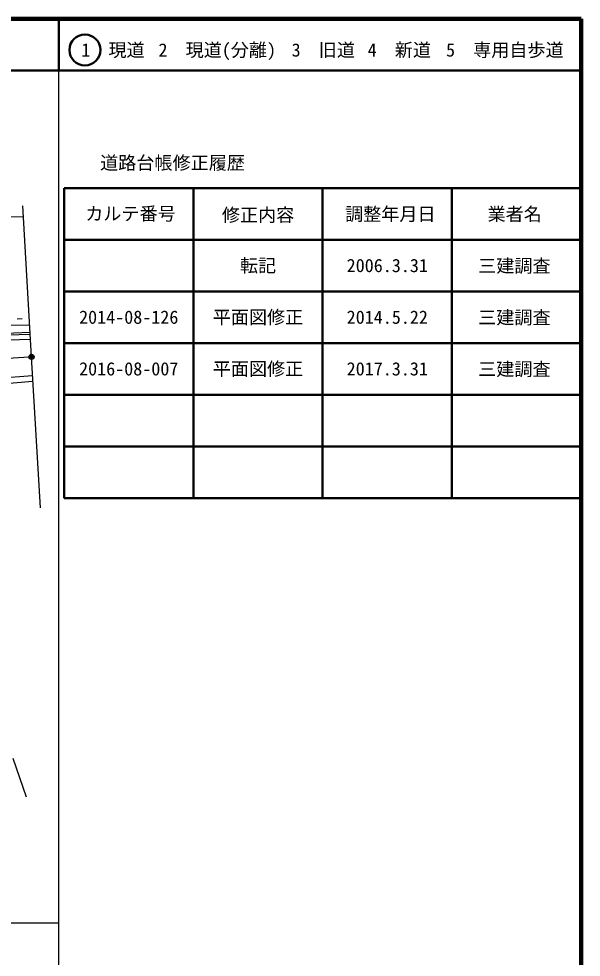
# Model space of a CAD drawing. Units: millimetres, scale not verified. Extents: x 40000 to 680000, y 20000 to 380000.
# Drawn here: x 571239 to 680000, y 198357 to 380000 of the extents above; entities that cross this region are included whole.
import ezdxf
from ezdxf.enums import TextEntityAlignment as Align

# ---------------------------------------------------------------- set-up
doc = ezdxf.new("R2010")
doc.units = ezdxf.units.MM
doc.header["$LTSCALE"] = 1000
doc.header["$PDMODE"] = 32
doc.header["$PDSIZE"] = 500
doc.linetypes.add('CHAIN', pattern=[18.5, 12, -1.5, 3.5, -1.5])
for name, color, linetype, lineweight in [('M-BGD', 7, 'Continuous', 25), ('M-BMK', 2, 'CHAIN', 13), ('M-BMK-SRVR', 3, 'Continuous', 25), ('M-STR-HTXT', 7, 'Continuous', 13), ('M-TTL', 2, 'Continuous', 140), ('M-TTL-BAND', 7, 'Continuous', 25), ('M-TTL-FRAM', 2, 'Continuous', 50), ('M-TTL-LINE', 7, 'Continuous', 50)]:
    doc.layers.add(name, color=color, linetype=linetype, lineweight=lineweight)
doc.layers.add('M-OTRS', color=6, linetype='Continuous')
doc.layers.add('M-TTL-TXT', color=7, linetype='Continuous')
doc.styles.add('ＭＳ ゴシック', font='')
doc.styles.get('ＭＳ ゴシック').set_extended_font_data('MS Gothic')

msp = doc.modelspace()

# ---------------------------------------------------------------- linework, layer by layer
at = {"layer": 'M-BGD'}
for p, q in [((571912, 321896), (570914, 321846)), ((548976, 320657), (573349, 320737)), ((557844, 317454), (573509, 317994)), ((561995, 318945), (573431, 319320)), ((561995, 318600), (573452, 318975)), ((558436, 309771), (573917, 310977)), ((566153, 309230), (573983, 309850)), ((570077, 236903), (572635, 229425))]:
    msp.add_line(p, q, dxfattribs=at)
at = {"layer": 'M-BMK'}
msp.add_open_spline([(475824, 301601), (486469, 303506), (489158, 303980), (497694, 305559), (503853, 306698), (507281, 307454), (513454, 308513), (517679, 309237), (520048, 309636), (524294, 310223), (528800, 310847), (531335, 311114), (535861, 311573), (541144, 312109), (544115, 312298), (549407, 312744), (554498, 313174), (557348, 313444), (562443, 313816), (566841, 314137), (568243, 314227), (573709, 314559)], degree=3, knots=[0, 0, 0, 0, 1, 1, 1, 2, 2, 2, 3, 3, 3, 4, 4, 4, 5, 5, 5, 6, 6, 6, 7, 7, 7, 7], dxfattribs=at)
at = {"layer": 'M-BMK-SRVR'}
for p, q in [((573709, 314559), (572007, 343779)), ((575410, 285340), (573709, 314559))]:
    msp.add_line(p, q, dxfattribs=at)
msp.add_circle((573709, 314559), 500, dxfattribs=at)
msp.add_point((573709, 314559), dxfattribs=at)
at = {"layer": 'M-OTRS'}
msp.add_point((573709, 314559), dxfattribs=at)
at = {"layer": 'M-STR-HTXT'}
msp.add_line((446461, 341667), (572130, 341667), dxfattribs=at)
at = {"layer": 'M-TTL'}
for p, q in [((680000, 380000), (40000, 380000)), ((680000, 20000), (680000, 380000))]:
    msp.add_line(p, q, dxfattribs=at)
at = {"layer": 'M-TTL-BAND'}
for p, q in [((579000, 20000), (579000, 370000)), ((40000, 205000), (579000, 205000))]:
    msp.add_line(p, q, dxfattribs=at)
at = {"layer": 'M-TTL-FRAM'}
for p, q in [((580000, 347197), (580000, 287197)), ((580000, 347197), (680000, 347197)), ((580000, 287197), (680000, 287197))]:
    msp.add_line(p, q, dxfattribs=at)
at = {"layer": 'M-TTL-LINE'}
for p, q in [((579000, 380000), (579000, 370000)), ((40000, 370000), (680000, 370000)), ((605000, 347197), (605000, 287197)), ((630000, 347197), (630000, 287197)), ((655000, 347197), (655000, 287197)), ((580000, 337197), (680000, 337197)), ((580000, 327197), (680000, 327197)), ((580000, 317197), (680000, 317197)), ((580000, 307197), (680000, 307197)), ((580000, 297197), (680000, 297197))]:
    msp.add_line(p, q, dxfattribs=at)
msp.add_circle((584031, 373958), 3000, dxfattribs=at)

# ---------------------------------------------------------------- texts
at = {"layer": 'M-TTL-TXT', "style": 'ＭＳ ゴシック'}
for s, p in [('1\u3000現道', (589448, 373958)), ('2\u3000現道(分離)', (609619, 373958)), ('3\u3000旧道', (630121, 373958)), ('4\u3000新道', (644824, 373958)), ('5\u3000専用自歩道', (665228, 373958)), ('道路台帳修正履歴', (600968, 352113)), ('カルテ番号', (592839, 342277)), ('修正内容', (617509, 342023)), ('調整年月日', (643089, 342197)), ('業者名', (667134, 342197)), ('転記', (617500, 332245)), ('2006.3.31', (642500, 332245)), ('三建調査', (667077, 332189)), ('2014-08-126', (592500, 322245)), ('平面図修正', (617500, 322245)), ('2014.5.22', (642500, 322245)), ('三建調査', (667077, 322189)), ('2016-08-007', (592500, 312245)), ('平面図修正', (617500, 312245)), ('2017.3.31', (642500, 312245)), ('三建調査', (667077, 312189))]:
    msp.add_text(s, height=2566, dxfattribs=at).set_placement(p, align=Align.MIDDLE_CENTER)

doc.saveas('drawing.dxf')
